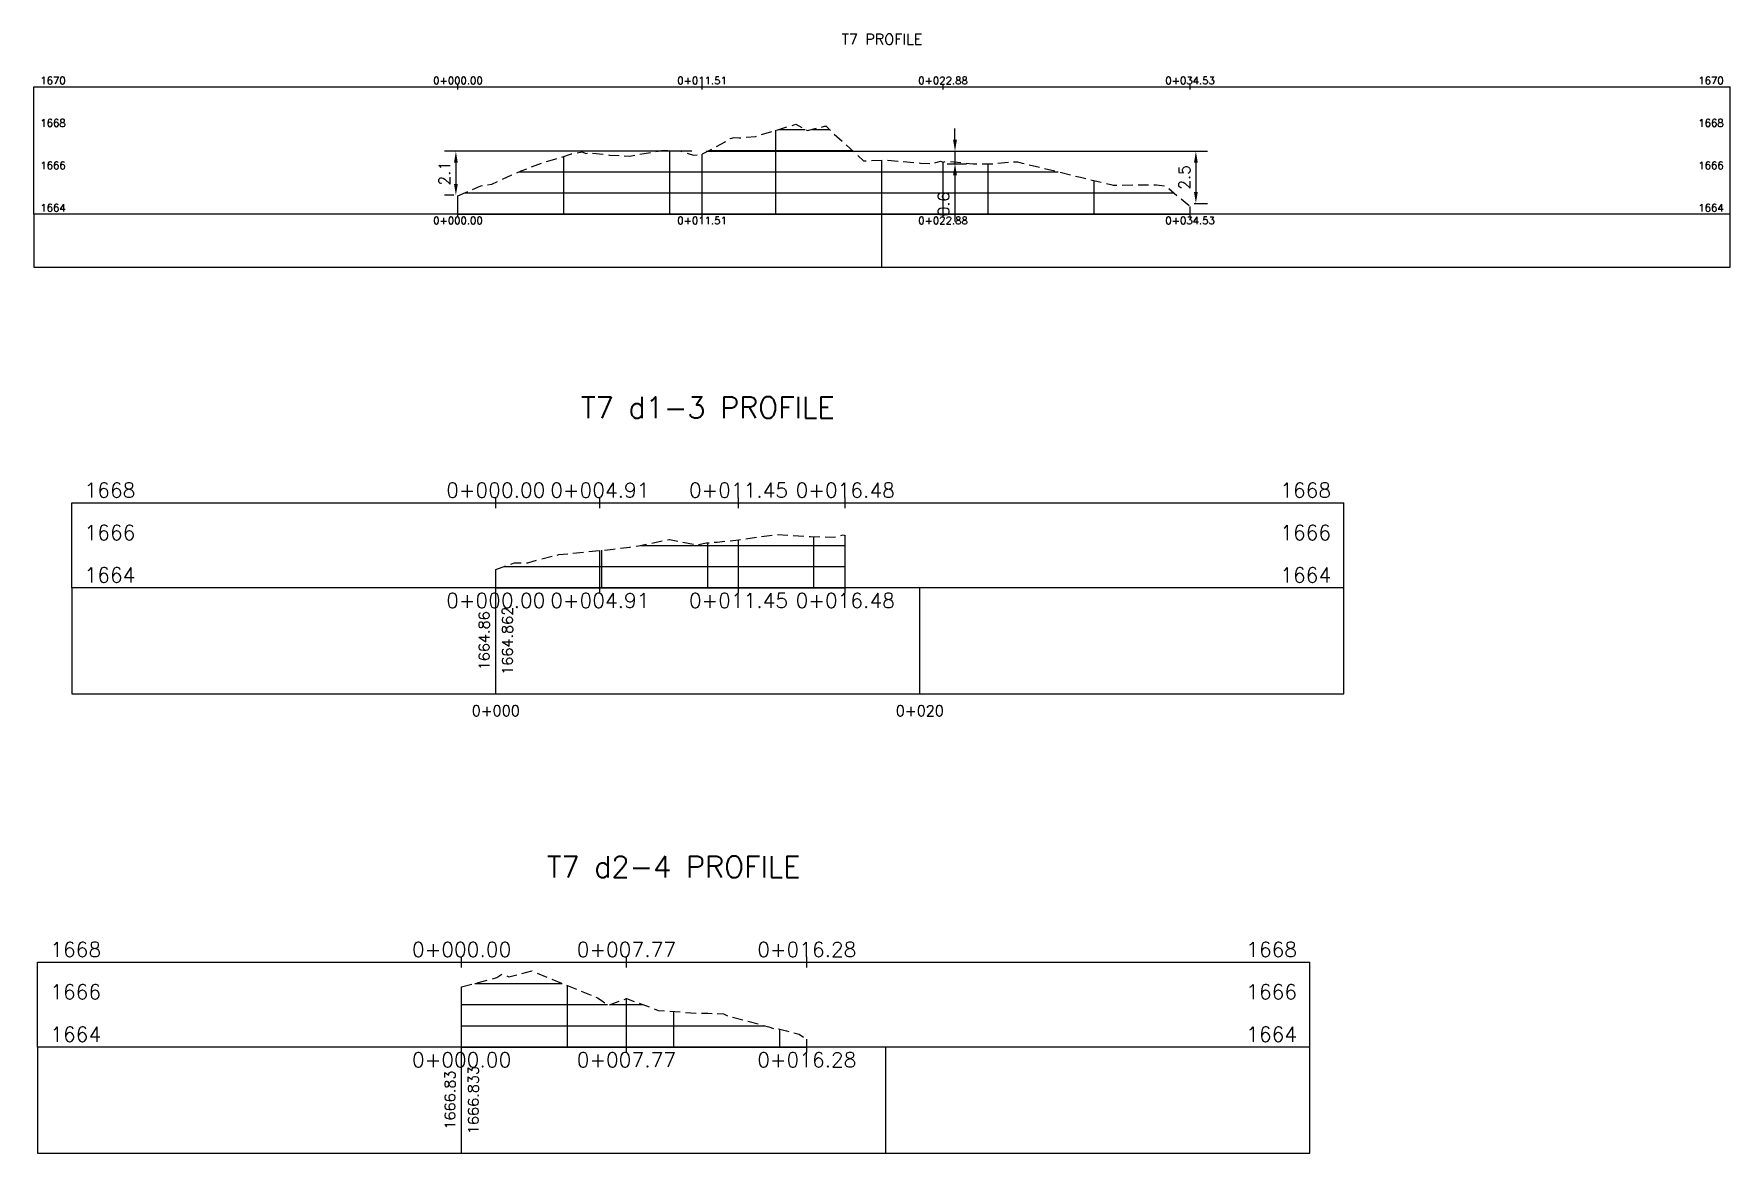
# Model space of a CAD drawing. Header units: metres. Extents: x 419533 to 423558, y 4805342 to 4807578.
# Drawn here: x 420940 to 421020, y 4806051 to 4806103.8 of the extents above; entities that cross this region are included whole.
import ezdxf

# ---------------------------------------------------------------- set-up
doc = ezdxf.new("R2010")
doc.units = ezdxf.units.M
doc.linetypes.add('DASHED', pattern=[0.75, 0.5, -0.25])
for name, color, linetype in [('C-ROAD-PROF', 1, 'DASHED'), ('C-ROAD-PROF-GRID-GEOM', 5, 'Continuous'), ('C-ROAD-PROF-GRID-MAJR', 8, 'Continuous'), ('C-ROAD-PROF-GRID-MINR', 8, 'Continuous'), ('C-ROAD-PROF-TEXT', 11, 'Continuous'), ('C-ROAD-PROF-TICK', 7, 'Continuous'), ('C-ROAD-PROF-TITL', 11, 'Continuous'), ('C-ROAD-PROF-TTLB', 5, 'Continuous')]:
    doc.layers.add(name, color=color, linetype=linetype)
doc.styles.get("Standard").update_dxf_attribs({"font": 'simplex.shx'})
doc.dimstyles.new('TFO75', dxfattribs={"dimscale": 3, "dimtxt": 0.18, "dimasz": 0.18, "dimexe": 0.18, "dimexo": 0.0625, "dimgap": 0.09, "dimtad": 1, "dimdec": 1, "dimzin": 0, "dimdsep": 46, "dimtxsty": 'Standard', "dimcen": 0.09, "dimse1": 1, "dimse2": 1, "dimclrd": 3, "dimclre": 3, "dimclrt": 1, "dimadec": 4, "dimazin": 0, "dimtfac": 1, "dimtdec": 1, "dimtmove": 0, "dimatfit": 3, "dimfxl": 1, "dimtolj": 1, "dimtzin": 0, "dimarcsym": 0})

# ---------------------------------------------------------------- blocks, each defined once
blk = doc.blocks.new('*D57')
at = {"color": 3, "lineweight": -2, "transparency": 16777216}
for p, q in [((420970.984, 4806098.285), (420959.313, 4806098.285)), ((420959.853, 4806097.745), (420959.853, 4806096.748)), ((420959.764, 4806096.208), (420959.313, 4806096.208))]:
    blk.add_line(p, q, dxfattribs=at)
at = {"color": 3, "transparency": 16777216}
for points in [[(420959.763, 4806097.745), (420959.943, 4806097.745), (420959.853, 4806098.285)], [(420959.763, 4806096.748), (420959.943, 4806096.748), (420959.853, 4806096.208)]]:
    blk.add_solid(points, dxfattribs=at)
at = {"layer": 'Defpoints', "color": 0, "transparency": 16777216}
for p in [(420971.172, 4806098.285), (420959.853, 4806096.208), (420959.951, 4806096.208)]:
    blk.add_point(p, dxfattribs=at)
at = {"color": 1, "transparency": 16777216, "insert": (420959.313, 4806097.247), "char_height": 0.54, "attachment_point": 5, "rotation": 90}
blk.add_mtext('\\A1;2.1', dxfattribs=at)
blk = doc.blocks.new('*D58')
at = {"color": 3, "lineweight": -2, "transparency": 16777216}
for p, q in [((420983.394, 4806098.825), (420983.394, 4806099.365)), ((420971.651, 4806098.285), (420983.934, 4806098.285)), ((420983.017, 4806097.697), (420983.934, 4806097.697)), ((420983.394, 4806098.285), (420983.394, 4806097.697)), ((420983.394, 4806097.157), (420983.394, 4806094.971))]:
    blk.add_line(p, q, dxfattribs=at)
at = {"color": 3, "transparency": 16777216}
for points in [[(420983.304, 4806098.825), (420983.484, 4806098.825), (420983.394, 4806098.285)], [(420983.304, 4806097.157), (420983.484, 4806097.157), (420983.394, 4806097.697)]]:
    blk.add_solid(points, dxfattribs=at)
at = {"layer": 'Defpoints', "color": 0, "transparency": 16777216}
for p in [(420971.464, 4806098.285), (420982.83, 4806097.697), (420983.394, 4806097.697)]:
    blk.add_point(p, dxfattribs=at)
at = {"color": 1, "transparency": 16777216, "insert": (420982.854, 4806095.794), "char_height": 0.54, "attachment_point": 5, "rotation": 90}
blk.add_mtext('\\A1;0.6', dxfattribs=at)
blk = doc.blocks.new('*D59')
at = {"color": 3, "lineweight": -2, "transparency": 16777216}
for p, q in [((420971.651, 4806098.285), (420995.296, 4806098.285)), ((420994.756, 4806097.745), (420994.756, 4806096.364)), ((420994.672, 4806095.824), (420995.296, 4806095.824))]:
    blk.add_line(p, q, dxfattribs=at)
at = {"color": 3, "transparency": 16777216}
for points in [[(420994.666, 4806097.745), (420994.846, 4806097.745), (420994.756, 4806098.285)], [(420994.666, 4806096.364), (420994.846, 4806096.364), (420994.756, 4806095.824)]]:
    blk.add_solid(points, dxfattribs=at)
at = {"layer": 'Defpoints', "color": 0, "transparency": 16777216}
for p in [(420971.464, 4806098.285), (420994.484, 4806095.824), (420994.756, 4806095.824)]:
    blk.add_point(p, dxfattribs=at)
at = {"color": 1, "transparency": 16777216, "insert": (420994.216, 4806097.055), "char_height": 0.54, "attachment_point": 5, "rotation": 90}
blk.add_mtext('\\A1;2.5', dxfattribs=at)
blk = doc.blocks.new('leg_extensions_profiles_1')
at = {"layer": 'C-ROAD-PROF', "color": 1, "linetype": 'DASHED', "lineweight": -3, "flags": 128}
blk.add_lwpolyline([(420959.951, 4806096.181), (420961.031, 4806096.654), (420961.546, 4806096.73), (420962.487, 4806097.173), (420962.936, 4806097.361), (420963.911, 4806097.731), (420964.523, 4806097.909), (420965.306, 4806098.157), (420965.812, 4806098.253), (420965.979, 4806098.184), (420966.194, 4806098.211), (420967.097, 4806098.109), (420968.056, 4806098.052), (420968.364, 4806098.118), (420968.508, 4806098.146), (420969.609, 4806098.329), (420970.461, 4806098.292), (420971.061, 4806098.099), (420971.464, 4806098.152), (420972.007, 4806098.43), (420972.548, 4806098.728), (420972.812, 4806098.886), (420972.985, 4806098.939), (420973.217, 4806098.913), (420974.001, 4806098.987), (420975.889, 4806099.561), (420976.438, 4806099.26), (420977.241, 4806099.465), (420977.313, 4806099.465), (420977.534, 4806099.251), (420979.076, 4806097.836), (420980.108, 4806097.873), (420981.768, 4806097.731), (420982.314, 4806097.709), (420982.714, 4806097.813), (420982.83, 4806097.779), (420982.99, 4806097.825), (420984.248, 4806097.687), (420985.211, 4806097.686), (420985.243, 4806097.709), (420986.189, 4806097.794), (420986.336, 4806097.792), (420986.568, 4806097.731), (420989.307, 4806097.062), (420990.746, 4806096.718), (420990.852, 4806096.692), (420992.898, 4806096.704), (420993.332, 4806096.651), (420994.484, 4806095.683)], dxfattribs=at)
at = {"layer": 'C-ROAD-PROF-GRID-GEOM', "color": 5, "linetype": 'Continuous', "lineweight": -3}
for p, q in [((420971.464, 4806095.319), (420971.464, 4806098.152)), ((420982.83, 4806095.319), (420982.83, 4806097.779)), ((420959.951, 4806095.319), (420959.951, 4806096.181)), ((420994.484, 4806095.319), (420994.484, 4806095.683))]:
    blk.add_line(p, q, dxfattribs=at)
at = {"layer": 'C-ROAD-PROF-GRID-MAJR', "color": 8, "linetype": 'Continuous', "lineweight": -3}
for p, q in [((420975.093, 4806099.319), (420976.331, 4806099.319)), ((420976.667, 4806099.319), (420977.463, 4806099.319)), ((420979.951, 4806095.319), (420979.951, 4806097.867)), ((420962.835, 4806097.319), (420988.256, 4806097.319)), ((420959.951, 4806095.319), (420959.951, 4806096.181)), ((420959.951, 4806095.319), (420994.484, 4806095.319))]:
    blk.add_line(p, q, dxfattribs=at)
at = {"layer": 'C-ROAD-PROF-GRID-MINR', "color": 8, "linetype": 'Continuous', "lineweight": -3}
for p, q in [((420974.951, 4806095.319), (420974.951, 4806099.275)), ((420964.951, 4806095.319), (420964.951, 4806098.044)), ((420969.545, 4806098.319), (420969.848, 4806098.319)), ((420969.951, 4806095.319), (420969.951, 4806098.314)), ((420971.79, 4806098.319), (420978.55, 4806098.319)), ((420984.951, 4806095.319), (420984.951, 4806097.687)), ((420989.951, 4806095.319), (420989.951, 4806096.908)), ((420960.265, 4806096.319), (420993.727, 4806096.319))]:
    blk.add_line(p, q, dxfattribs=at)
at = {"layer": 'C-ROAD-PROF-TEXT', "color": 11, "linetype": 'Continuous', "lineweight": -3}
for p, q in [((420959.951, 4806101.194), (420959.951, 4806101.444)), ((420971.464, 4806101.194), (420971.464, 4806101.444)), ((420982.83, 4806101.194), (420982.83, 4806101.444)), ((420994.484, 4806101.194), (420994.484, 4806101.444)), ((420959.951, 4806095.194), (420959.951, 4806095.444)), ((420971.464, 4806095.194), (420971.464, 4806095.444)), ((420982.83, 4806095.194), (420982.83, 4806095.444)), ((420994.484, 4806095.194), (420994.484, 4806095.444))]:
    blk.add_line(p, q, dxfattribs=at)
at = {"layer": 'C-ROAD-PROF-TICK', "color": 7, "linetype": 'Continuous', "lineweight": -3}
blk.add_line((420979.951, 4806092.819), (420979.951, 4806095.319), dxfattribs=at)
at = {"layer": 'C-ROAD-PROF-TTLB', "color": 5, "linetype": 'Continuous', "lineweight": -3}
for p, q in [((420939.951, 4806095.319), (420939.951, 4806101.319)), ((420939.951, 4806101.319), (421019.951, 4806101.319)), ((421019.951, 4806095.319), (421019.951, 4806101.319))]:
    blk.add_line(p, q, dxfattribs=at)
blk.add_3dface([(420939.951, 4806092.819), (421019.951, 4806092.819), (421019.951, 4806095.319), (420939.951, 4806095.319)], dxfattribs=at)
at = {"layer": 'C-ROAD-PROF-TEXT', "color": 11, "linetype": 'Continuous', "lineweight": -3, "char_height": 0.35}
for s, insert, attachment_point in [('1670', (420941.451, 4806101.619), 6), ('0+000.00', (420959.951, 4806101.444), 8), ('0+011.51', (420971.464, 4806101.444), 8), ('0+022.88', (420982.83, 4806101.444), 8), ('0+034.53', (420994.484, 4806101.444), 8), ('{\\C256;1670}', (421018.452, 4806101.619), 4), ('1668', (420941.451, 4806099.619), 6), ('{\\C256;1668}', (421018.452, 4806099.619), 4), ('1666', (420941.451, 4806097.619), 6), ('{\\C256;1666}', (421018.452, 4806097.619), 4), ('1664', (420941.451, 4806095.619), 6), ('{\\C256;1664}', (421018.452, 4806095.619), 4), ('0+000.00', (420959.951, 4806095.194), 2), ('0+011.51', (420971.464, 4806095.194), 2), ('0+022.88', (420982.83, 4806095.194), 2), ('0+034.53', (420994.484, 4806095.194), 2)]:
    blk.add_mtext(s, dxfattribs=dict(at, insert=insert, attachment_point=attachment_point))
at = {"layer": 'C-ROAD-PROF-TITL', "color": 11, "linetype": 'Continuous', "lineweight": -3, "insert": (420979.951, 4806103.319), "char_height": 0.5, "attachment_point": 8}
blk.add_mtext('T7 PROFILE', dxfattribs=at)
for base, p1, p2, picture, middle in [((420983.394, 4806097.697), (420971.464, 4806098.285), (420982.83, 4806097.697), '*D58', (420982.854, 4806095.794)), ((420959.853, 4806096.208), (420971.172, 4806098.285), (420959.951, 4806096.208), '*D57', (420959.313, 4806097.247)), ((420994.756, 4806095.824), (420971.464, 4806098.285), (420994.484, 4806095.824), '*D59', (420994.216, 4806097.055))]:
    dim = blk.add_linear_dim(base=base, p1=p1, p2=p2, angle=90, dimstyle='TFO75')
    dim.commit()
    dim.dimension.update_dxf_attribs({"geometry": picture, "text_midpoint": middle})

msp = doc.modelspace()

# ---------------------------------------------------------------- linework, layer by layer
at = {"layer": 'C-ROAD-PROF', "color": 1, "linetype": 'DASHED', "lineweight": -3, "flags": 128}
for points in [[(420961.735, 4806078.564), (420962.621, 4806078.877), (420963.254, 4806078.875), (420963.493, 4806078.956), (420964.461, 4806079.209), (420964.71, 4806079.264), (420966.642, 4806079.459), (420967.273, 4806079.521), (420968.061, 4806079.624), (420968.463, 4806079.679), (420969.811, 4806079.954), (420969.828, 4806079.96), (420969.912, 4806079.974), (420969.927, 4806079.976), (420969.932, 4806079.978), (420971.179, 4806079.727), (420971.67, 4806079.82), (420972.178, 4806079.854), (420973.183, 4806079.967), (420973.27, 4806079.976), (420974.263, 4806080.119), (420974.958, 4806080.212), (420976.571, 4806080.119), (420977.691, 4806080.087), (420978.123, 4806080.201), (420978.218, 4806080.162)], [(420960.125, 4806058.877), (420961.785, 4806059.32), (420962.04, 4806059.489), (420962.354, 4806059.358), (420963.428, 4806059.635), (420966.525, 4806058.368), (420966.666, 4806058.282), (420967.05, 4806058.012), (420967.875, 4806058.319), (420967.892, 4806058.329), (420967.893, 4806058.329), (420967.895, 4806058.328), (420969.4, 4806057.775), (420971.197, 4806057.639), (420971.741, 4806057.636), (420972.476, 4806057.615), (420972.665, 4806057.511), (420974.618, 4806056.997), (420974.842, 4806056.918), (420974.944, 4806056.933), (420975.451, 4806056.813), (420976.051, 4806056.653), (420976.405, 4806056.408)]]:
    msp.add_lwpolyline(points, dxfattribs=at)
at = {"layer": 'C-ROAD-PROF-GRID-GEOM', "color": 5, "linetype": 'Continuous', "lineweight": -3}
for p, q in [((420978.218, 4806077.702), (420978.218, 4806080.162)), ((420966.642, 4806077.702), (420966.642, 4806079.459)), ((420973.183, 4806077.702), (420973.183, 4806079.967)), ((420961.735, 4806077.702), (420961.735, 4806078.564)), ((420960.125, 4806056.044), (420960.125, 4806058.877)), ((420967.895, 4806056.044), (420967.895, 4806058.328)), ((420976.405, 4806056.044), (420976.405, 4806056.408))]:
    msp.add_line(p, q, dxfattribs=at)
at = {"layer": 'C-ROAD-PROF-GRID-MAJR', "color": 8, "linetype": 'Continuous', "lineweight": -3}
for p, q in [((420968.576, 4806079.702), (420978.218, 4806079.702)), ((420961.735, 4806077.702), (420961.735, 4806078.564)), ((420961.735, 4806077.702), (420978.218, 4806077.702)), ((420960.125, 4806056.044), (420960.125, 4806058.877)), ((420960.125, 4806058.044), (420967.005, 4806058.044)), ((420967.136, 4806058.044), (420968.668, 4806058.044)), ((420960.125, 4806056.044), (420976.405, 4806056.044))]:
    msp.add_line(p, q, dxfattribs=at)
at = {"layer": 'C-ROAD-PROF-GRID-MINR', "color": 8, "linetype": 'Continuous', "lineweight": -3}
for p, q in [((420976.735, 4806077.702), (420976.735, 4806080.114)), ((420966.735, 4806077.702), (420966.735, 4806079.468)), ((420971.735, 4806077.702), (420971.735, 4806079.824)), ((420962.125, 4806078.702), (420978.218, 4806078.702)), ((420960.75, 4806059.044), (420964.872, 4806059.044)), ((420965.125, 4806056.044), (420965.125, 4806058.941)), ((420970.125, 4806056.044), (420970.125, 4806057.72)), ((420960.125, 4806057.044), (420974.438, 4806057.044)), ((420975.125, 4806056.044), (420975.125, 4806056.89))]:
    msp.add_line(p, q, dxfattribs=at)
at = {"layer": 'C-ROAD-PROF-TEXT', "color": 11, "linetype": 'Continuous', "lineweight": -3}
for p, q in [((420961.735, 4806081.452), (420961.735, 4806081.952)), ((420966.642, 4806081.452), (420966.642, 4806081.952)), ((420973.183, 4806081.452), (420973.183, 4806081.952)), ((420978.218, 4806081.452), (420978.218, 4806081.952)), ((420961.735, 4806077.452), (420961.735, 4806077.952)), ((420966.642, 4806077.452), (420966.642, 4806077.952)), ((420973.183, 4806077.452), (420973.183, 4806077.952)), ((420978.218, 4806077.452), (420978.218, 4806077.952)), ((420960.125, 4806059.794), (420960.125, 4806060.294)), ((420967.895, 4806059.794), (420967.895, 4806060.294)), ((420976.405, 4806059.794), (420976.405, 4806060.294)), ((420960.125, 4806055.794), (420960.125, 4806056.294)), ((420967.895, 4806055.794), (420967.895, 4806056.294)), ((420976.405, 4806055.794), (420976.405, 4806056.294))]:
    msp.add_line(p, q, dxfattribs=at)
at = {"layer": 'C-ROAD-PROF-TICK', "color": 7, "linetype": 'Continuous', "lineweight": -3}
for p, q in [((420961.735, 4806072.702), (420961.735, 4806077.702)), ((420981.735, 4806072.702), (420981.735, 4806077.702)), ((420960.125, 4806051.044), (420960.125, 4806056.044)), ((420980.125, 4806051.044), (420980.125, 4806056.044))]:
    msp.add_line(p, q, dxfattribs=at)
at = {"layer": 'C-ROAD-PROF-TTLB', "color": 5, "linetype": 'Continuous', "lineweight": -3}
for p, q in [((420941.735, 4806077.702), (420941.735, 4806081.702)), ((420941.735, 4806081.702), (421001.735, 4806081.702)), ((421001.735, 4806077.702), (421001.735, 4806081.702)), ((420940.125, 4806056.044), (420940.125, 4806060.044)), ((420940.125, 4806060.044), (421000.125, 4806060.044)), ((421000.125, 4806056.044), (421000.125, 4806060.044))]:
    msp.add_line(p, q, dxfattribs=at)
for points in [[(420941.735, 4806072.702), (421001.735, 4806072.702), (421001.735, 4806077.702), (420941.735, 4806077.702)], [(420940.125, 4806051.044), (421000.125, 4806051.044), (421000.125, 4806056.044), (420940.125, 4806056.044)]]:
    msp.add_3dface(points, dxfattribs=at)

# ---------------------------------------------------------------- block references
msp.add_blockref('leg_extensions_profiles_1', (0, 0))

# ---------------------------------------------------------------- texts
at = {"layer": 'C-ROAD-PROF-TEXT', "color": 11, "linetype": 'Continuous', "lineweight": -3}
for s, insert, char_height, attachment_point in [('1668', (420944.734, 4806082.302), 0.7, 6), ('0+000.00', (420961.735, 4806081.952), 0.7, 8), ('0+004.91', (420966.642, 4806081.952), 0.7, 8), ('0+011.45', (420973.183, 4806081.952), 0.7, 8), ('0+016.48', (420978.218, 4806081.952), 0.7, 8), ('{\\C256;1668}', (420998.736, 4806082.302), 0.7, 4), ('1666', (420944.734, 4806080.302), 0.7, 6), ('{\\C256;1666}', (420998.736, 4806080.302), 0.7, 4), ('1664', (420944.734, 4806078.302), 0.7, 6), ('{\\C256;1664}', (420998.736, 4806078.302), 0.7, 4), ('0+000.00', (420961.735, 4806077.452), 0.7, 2), ('0+004.91', (420966.642, 4806077.452), 0.7, 2), ('0+011.45', (420973.183, 4806077.452), 0.7, 2), ('0+016.48', (420978.218, 4806077.452), 0.7, 2), ('0+000', (420961.735, 4806072.152), 0.5, 2), ('0+020', (420981.735, 4806072.152), 0.5, 2), ('1668', (420943.124, 4806060.644), 0.7, 6), ('0+000.00', (420960.125, 4806060.294), 0.7, 8), ('0+007.77', (420967.895, 4806060.294), 0.7, 8), ('0+016.28', (420976.405, 4806060.294), 0.7, 8), ('{\\C256;1668}', (420997.126, 4806060.644), 0.7, 4), ('1666', (420943.124, 4806058.644), 0.7, 6), ('{\\C256;1666}', (420997.126, 4806058.644), 0.7, 4), ('1664', (420943.124, 4806056.644), 0.7, 6), ('{\\C256;1664}', (420997.126, 4806056.644), 0.7, 4), ('0+000.00', (420960.125, 4806055.794), 0.7, 2), ('0+007.77', (420967.895, 4806055.794), 0.7, 2), ('0+016.28', (420976.405, 4806055.794), 0.7, 2)]:
    msp.add_mtext(s, dxfattribs=dict(at, insert=insert, char_height=char_height, attachment_point=attachment_point))
at = {"layer": 'C-ROAD-PROF-TEXT', "color": 11, "linetype": 'Continuous', "lineweight": -3, "char_height": 0.5, "rotation": 90}
for s, insert, attachment_point in [('1664.86', (420961.435, 4806075.202), 8), ('1664.862', (420962.035, 4806075.202), 2), ('1666.83', (420959.825, 4806053.544), 8), ('1666.833', (420960.425, 4806053.544), 2)]:
    msp.add_mtext(s, dxfattribs=dict(at, insert=insert, attachment_point=attachment_point))
at = {"layer": 'C-ROAD-PROF-TITL', "color": 11, "linetype": 'Continuous', "lineweight": -3, "char_height": 1, "attachment_point": 8}
for s, insert in [('T7 d1-3 PROFILE', (420971.735, 4806085.702)), ('T7 d2-4 PROFILE', (420970.125, 4806064.044))]:
    msp.add_mtext(s, dxfattribs=dict(at, insert=insert))

doc.saveas('drawing.dxf')
